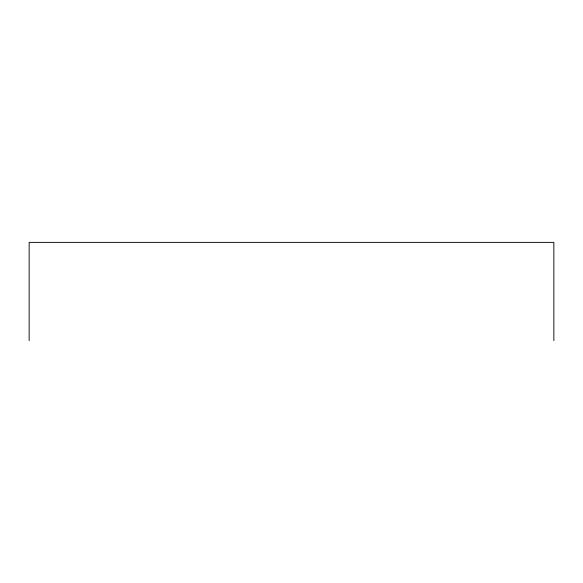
<?xml version="1.0" encoding="UTF-8"?>
<svg xmlns="http://www.w3.org/2000/svg" width="583" height="583" viewBox="0 0 583 583"><rect width="100%" height="100%" fill="white"/><g stroke="black" fill="none" stroke-linecap="round" stroke-linejoin="round"><path stroke-width="0.87" d="M553.85 340.618L553.85 242.382L29.15 242.382L29.15 340.618"/></g></svg>
